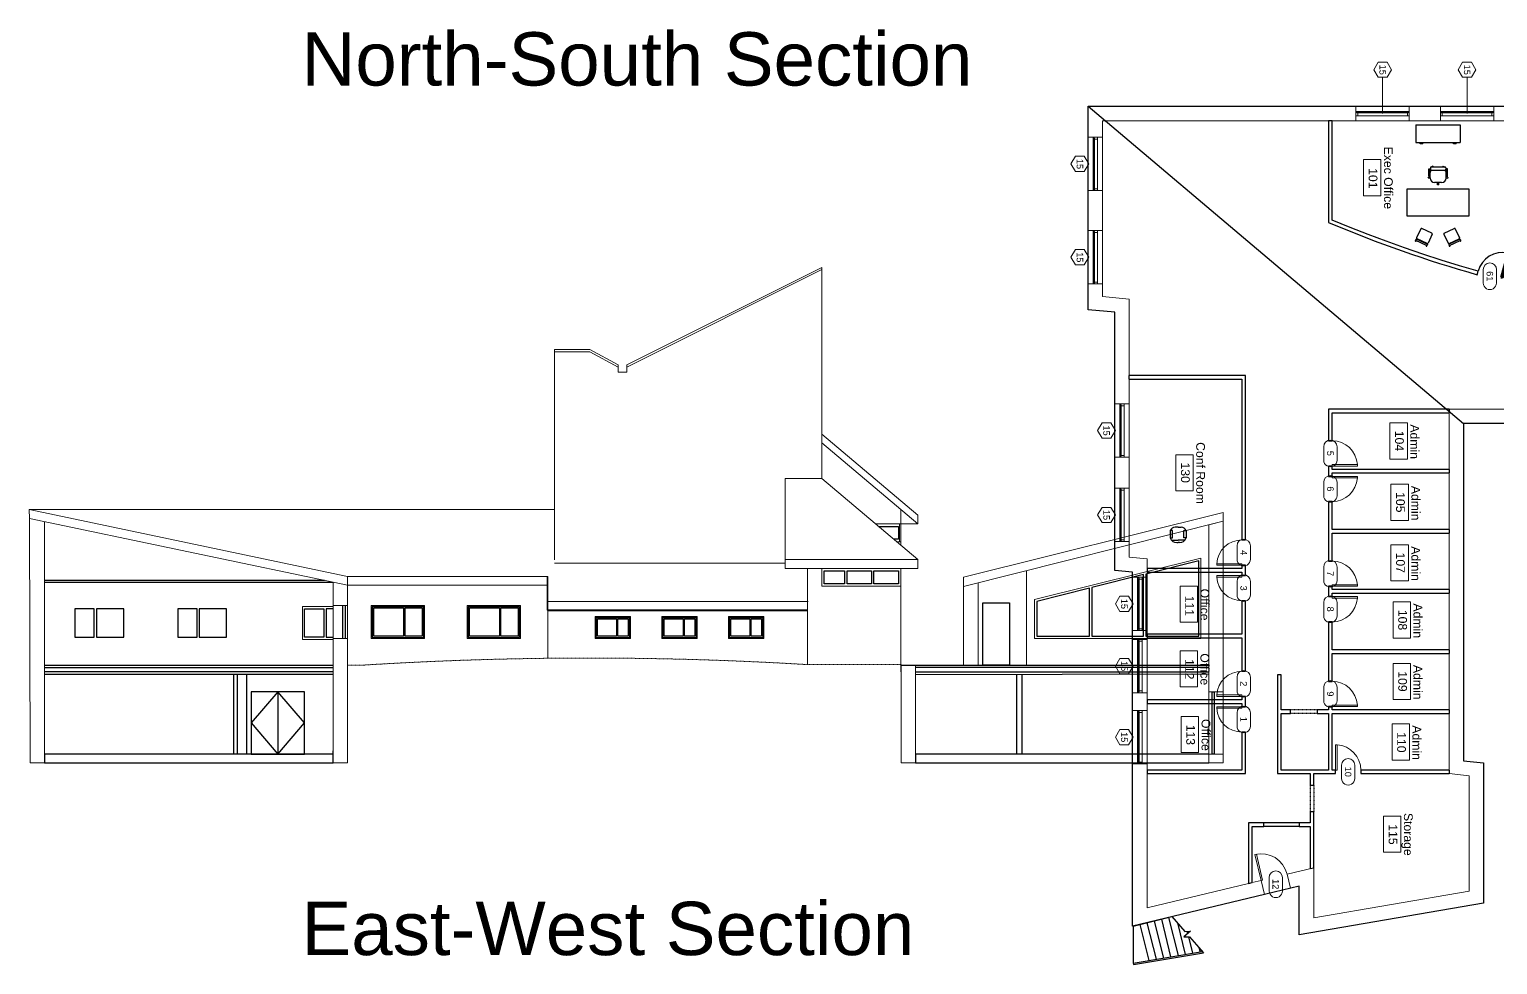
# Model space of a CAD drawing. Header units: inches. Extents: x -2970 to 4733, y -3513 to 2636.
# Drawn here: x -2968 to -986, y 560 to 1823 of the extents above; entities that cross this region are included whole.
import ezdxf

# ---------------------------------------------------------------- set-up
doc = ezdxf.new("R2010")
doc.units = ezdxf.units.IN
doc.header["$MEASUREMENT"] = 0
doc.linetypes.add('Dash 1_16_', pattern=[0.125, 0.0625, -0.0625])
doc.linetypes.add('Overhead', pattern=[0.15625, 0.09375, -0.0625])
for name, color, linetype, lineweight in [('A-AREA', 32, 'Continuous', 30), ('A-AREA-IDEN', 2, 'Continuous', 9), ('A-CLNG', 13, 'Continuous', 30), ('A-DOOR', 31, 'Continuous', 30), ('A-DOOR-IDEN', 31, 'Continuous', 9), ('A-FLOR', 140, 'Continuous', 30), ('A-FLOR-HRAL', 11, 'Continuous', 9), ('A-GENM', 13, 'Continuous', 30), ('A-GLAZ', 151, 'Continuous', 30), ('A-GLAZ-IDEN', 152, 'Continuous', 9), ('A-ROOF', 132, 'Continuous', 13), ('A-ROOF-OTLN', 132, 'Continuous', 9), ('A-WALL', 113, 'Continuous', 13), ('C-BLDG-PADS', 91, 'Continuous', 30), ('C-TOPO', 7, 'Dash 1_16_', 9), ('I-FURN', 30, 'Continuous', 30), ('I-WALL', 2, 'Continuous', 30), ('S-STRS', 31, 'Continuous', 30)]:
    doc.layers.add(name, color=color, linetype=linetype, lineweight=lineweight)
doc.styles.add('Arial', font='Arial.ttf')
doc.styles.add('Arial_1', font='Arial.ttf', dxfattribs={"height": 8.851796})
doc.styles.add('Arial_2', font='Arial.ttf', dxfattribs={"height": 11.802395})

# ---------------------------------------------------------------- blocks, each defined once
blk = doc.blocks.new('Single-Flush - 34_ x 80_-100133-Level 1 New')
at = {"layer": 'A-DOOR', "lineweight": 20}
for p, q in [((15, 2.4), (15, 36.4)), ((17, 36.4), (15, 36.4)), ((17, 2.4), (17, 36.4)), ((17, 2.4), (15, 2.4))]:
    blk.add_line(p, q, dxfattribs=at)
at = {"layer": 'A-DOOR', "lineweight": 9}
blk.add_arc((17, 2.4), 34.1, 93.3657, 180, dxfattribs=at)
blk = doc.blocks.new('Single-Flush - 34_ x 80_-100157-Level 1 New')
at = {"layer": 'A-DOOR', "lineweight": 20}
for p, q in [((15, -2.4), (15, -36.4)), ((17, -2.4), (15, -2.4)), ((17, -2.4), (17, -36.4)), ((17, -36.4), (15, -36.4))]:
    blk.add_line(p, q, dxfattribs=at)
at = {"layer": 'A-DOOR', "lineweight": 9}
blk.add_arc((17, -2.4), 34.1, 180, 266.6343, dxfattribs=at)
blk = doc.blocks.new('Single-Flush Vision - 36_ x 80_-103365-Level 1 New')
at = {"layer": 'A-DOOR', "lineweight": 9}
for p, q in [((16, -9.75), (16, -45.75)), ((18, -9.75), (16, -9.75)), ((18, -9.75), (18, -45.75)), ((18, -45.75), (16, -45.75))]:
    blk.add_line(p, q, dxfattribs=at)
blk.add_arc((18, -9.75), 36, 180, 270, dxfattribs=at)
blk = doc.blocks.new('Opening-Arched - 36_ x 84_-103394-Level 1 New')
at = {"layer": 'A-GENM', "linetype": 'Overhead'}
for p, q in [((-18.3, 2.4), (17.7, 2.4)), ((-18.3, -2.4), (17.7, -2.4))]:
    blk.add_line(p, q, dxfattribs=at)
blk = doc.blocks.new('Golden Proportion - Wood 6_w-135343-Level 1 New')
at = {"layer": 'A-GLAZ', "lineweight": 20}
for p, q in [((-34.8, 3), (-36, 3)), ((-34.8, 1), (-34.8, 3)), ((-32.8, 2.5), (-34.8, 2.5)), ((-34.8, 2.5), (-34.8, 1)), ((-34.8, 1), (-32.8, 1)), ((-33.5, 1), (-34.8, 1)), ((-33.5, -3), (-33.5, 1)), ((-32.8, 1), (-32.8, 2.5)), ((-7.5, 2.5), (-9.5, 2.5)), ((-9.5, 2.5), (-9.5, 1)), ((-9.5, 1), (-7.5, 1)), ((-7.5, 1), (-7.5, 2.5)), ((34.7, 2.5), (32.7, 2.5)), ((32.7, 2.5), (32.7, 1)), ((32.7, 1), (34.7, 1)), ((34.7, 1), (33.5, 1)), ((33.5, 1), (33.5, -3)), ((34.7, 3), (34.7, 1)), ((36, 3), (34.7, 3)), ((34.7, 1), (34.7, 2.5)), ((-36, -3), (-33.5, -3)), ((33.5, -3), (36, -3))]:
    blk.add_line(p, q, dxfattribs=at)
at = {"layer": 'A-GLAZ', "lineweight": 9}
for p, q in [((34.7, 3), (-34.8, 3)), ((-32.8, 2.5), (-9.5, 2.5)), ((-9.5, 1), (-32.8, 1)), ((-7.5, 2.5), (32.7, 2.5)), ((32.7, 1), (-7.5, 1)), ((-33.5, -3), (33.5, -3))]:
    blk.add_line(p, q, dxfattribs=at)
at = {"layer": 'A-GLAZ', "lineweight": 30}
for p, q in [((-9.5, 2), (-32.8, 2)), ((-32.8, 2), (-32.8, 1.5)), ((-32.8, 1.5), (-9.5, 1.5)), ((-9.5, 1.5), (-9.5, 2)), ((32.7, 2), (-7.5, 2)), ((-7.5, 2), (-7.5, 1.5)), ((-7.5, 1.5), (32.7, 1.5)), ((32.7, 1.5), (32.7, 2))]:
    blk.add_line(p, q, dxfattribs=at)
blk = doc.blocks.new('Single-Flush - 34_ x 80_-V2-Level 1 New')
at = {"layer": 'A-DOOR', "color": 10, "lineweight": 50}
for p, q in [((15, 2.4), (15, 36.4)), ((17, 36.4), (15, 36.4)), ((17, 2.4), (17, 36.4)), ((17, 2.4), (15, 2.4))]:
    blk.add_line(p, q, dxfattribs=at)
at = {"layer": 'A-DOOR', "color": 50, "lineweight": 30}
blk.add_arc((17, 2.4), 34.1, 93.3657, 180, dxfattribs=at)
blk = doc.blocks.new('Desk-Executive - Desk-Executive-124460-Level 1 New')
at = {"layer": 'I-FURN', "color": 50}
for p, q in [((-37.1, 18), (-37.1, -18)), ((46.9, 18), (-37.1, 18)), ((46.9, -18), (46.9, 18)), ((-37.1, -18), (46.9, -18))]:
    blk.add_line(p, q, dxfattribs=at)
blk = doc.blocks.new('Chair-Executive - Chair-Executive-124059-Level 1 New')
at = {"layer": 'I-FURN', "color": 50}
for p, q in [((-7.7, 4), (-7.1, 5.9)), ((-7.7, 4), (-5.6, 3.3)), ((-7.1, 5.9), (-5.2, 5.1)), ((-6.9, 2.7), (-6.9, -7.3)), ((-6.9, 2.7), (-5.7, 2.7)), ((-5.7, 2.7), (-5.7, -7.3)), ((-5.6, 3.3), (-5.2, 4.1)), ((-5.2, 5.1), (-5.2, -2.6)), ((0.8, 11.1), (10.3, 11.1)), ((4.6, 14.4), (4.6, 12.1)), ((4.6, 14.4), (6.6, 14.4)), ((4.6, 12.1), (6.6, 12.1)), ((5.3, 12.1), (5.3, 11.1)), ((5.3, 12.1), (5.8, 12.1)), ((5.3, 11.1), (5.8, 11.1)), ((5.8, 12.1), (5.8, 11.1)), ((6.6, 14.4), (6.6, 12.1)), ((16.3, 5.3), (18.2, 5.9)), ((16.3, 5.1), (16.3, -2.6)), ((16.7, 3.3), (16.3, 4.5)), ((18.8, 4), (16.7, 3.3)), ((16.8, 2.7), (16.8, -7.3)), ((18.1, 2.7), (16.8, 2.7)), ((18.1, 2.7), (18.1, -7.3)), ((18.2, 5.9), (18.8, 4)), ((-6.9, -7.3), (-5.7, -7.3)), ((-4.9, -8.7), (-4.9, -7)), ((-3.9, -9.7), (15, -9.7)), ((-1.6, -10.9), (-3.3, -9.7)), ((-2.9, -5), (14, -5)), ((-0.8, -9.7), (-1.6, -10.9)), ((11.9, -9.7), (12.7, -10.9)), ((12.7, -10.9), (14.3, -9.7)), ((16, -8.7), (16, -7)), ((18.1, -7.3), (16.8, -7.3))]:
    blk.add_line(p, q, dxfattribs=at)
for centre, radius, start, end in [((0.8, 5.1), 6, 90, 180), ((10.3, 5.1), 6, 0, 90), ((1.8, -2.6), 7, 180, 206.1658), ((-2.9, -7), 2, 90, 180), ((-3.9, -8.7), 0.993, 180, 270), ((14, -7), 2, 0, 90), ((15, -8.7), 0.993, 270, 0), ((9.3, -2.6), 7, 333.8316, 0)]:
    blk.add_arc(centre, radius, start, end, dxfattribs=at)
blk = doc.blocks.new('Chair-Breuer - Chair-Breuer-124905-Level 1 New')
at = {"layer": 'I-FURN', "color": 50}
for p, q in [((-8.5, 8.5), (-8.5, -5)), ((-7.5, 9.5), (7.5, 9.5)), ((8.5, 8.5), (8.5, -5)), ((-8.5, -6.9), (-8.5, -8.2)), ((-8, -6.4), (8, -6.4)), ((-8, -8.7), (8, -8.7)), ((-7.5, -6), (7.5, -6)), ((8.5, -6.9), (8.5, -8.2))]:
    blk.add_line(p, q, dxfattribs=at)
for centre, radius, start, end in [((-7.5, 8.5), 1, 90, 180), ((7.5, 8.5), 1, 0, 90), ((-8, -9.1), 0.593, 360, 180), ((-8, -9.1), 0.593, 180, 360), ((-7.5, -5), 1, 180, 270), ((-8, -6.9), 0.5, 90, 180), ((-8, -8.2), 0.5, 180, 270), ((8, -9.1), 0.593, 360, 180), ((8, -9.1), 0.593, 180, 360), ((7.5, -5), 1, 270, 360), ((8, -6.9), 0.5, 0, 90), ((8, -8.2), 0.5, 270, 0)]:
    blk.add_arc(centre, radius, start, end, dxfattribs=at)
blk = doc.blocks.new('Chair-Breuer - Chair-Breuer-125046-Level 1 New')
at = {"layer": 'I-FURN', "color": 50}
for p, q in [((-8.5, 6.9), (-8.5, 8.2)), ((-8.5, -8.5), (-8.5, 5)), ((-8, 8.7), (8, 8.7)), ((-8, 6.4), (8, 6.4)), ((-7.5, 6), (7.5, 6)), ((8.5, 6.9), (8.5, 8.2)), ((8.5, -8.5), (8.5, 5)), ((-7.5, -9.5), (7.5, -9.5))]:
    blk.add_line(p, q, dxfattribs=at)
for centre, radius, start, end in [((-8, 9.1), 0.593, 0, 180), ((-8, 9.1), 0.593, 180, 0), ((-8, 8.2), 0.5, 90, 180), ((-8, 6.9), 0.5, 180, 270), ((-7.5, 5), 1, 90, 180), ((8, 9.1), 0.593, 0, 180), ((8, 9.1), 0.593, 180, 0), ((7.5, 5), 1, 0, 90), ((8, 8.2), 0.5, 360, 90), ((8, 6.9), 0.5, 270, 360), ((-7.5, -8.5), 1, 180, 270), ((7.5, -8.5), 1, 270, 360)]:
    blk.add_arc(centre, radius, start, end, dxfattribs=at)
blk = doc.blocks.new('Credenza - 60_ x 24_-125565-Level 1 New')
at = {"layer": 'I-FURN', "color": 50}
for p, q in [((-27.7, 12.2), (-27.7, -11.8)), ((-27.7, 12.2), (32.3, 12.2)), ((32.3, 12.2), (32.3, -11.8)), ((-27.7, -11.8), (32.3, -11.8)), ((-22.2, -12.1), (-21.9, -12.1)), ((-22.2, -13.1), (-22.2, -12.1)), ((-18.2, -13.1), (-22.2, -13.1)), ((-21.9, -12.1), (-21.9, -12.8)), ((-21.9, -12.8), (-18.4, -12.8)), ((-18.4, -12.1), (-18.2, -12.1)), ((-18.4, -12.8), (-18.4, -12.1)), ((-18.2, -12.1), (-18.2, -13.1)), ((22.8, -12.1), (23.1, -12.1)), ((22.8, -13.1), (22.8, -12.1)), ((26.8, -13.1), (22.8, -13.1)), ((23.1, -12.1), (23.1, -12.8)), ((23.1, -12.8), (26.6, -12.8)), ((26.6, -12.1), (26.8, -12.1)), ((26.6, -12.8), (26.6, -12.1)), ((26.8, -12.1), (26.8, -13.1))]:
    blk.add_line(p, q, dxfattribs=at)
blk = doc.blocks.new('OfficeChair - OfficeChair-132399-Level 1 New')
at = {"layer": 'I-FURN', "color": 50}
for p, q in [((-10.6, -5.7), (-10.6, 4.3)), ((-10.6, 4.3), (-7.5, 4.3)), ((-9, 7.3), (0, 7.3)), ((-7.5, 4.3), (-7.5, -5.9)), ((-2, 10.6), (0, 10.6)), ((2, 10.6), (0, 10.6)), ((9, 7.3), (0, 7.3)), ((10.6, 4.3), (7.5, 4.3)), ((7.5, 4.3), (7.5, -5.9)), ((10.6, -5.7), (10.6, 4.3)), ((-7.5, -5.9), (-10.6, -5.9)), ((0, -10.4), (-4, -10.4)), ((0, -10.4), (4, -10.4)), ((7.5, -5.9), (10.6, -5.9))]:
    blk.add_line(p, q, dxfattribs=at)
for centre, radius, start, end in [((-2, 1.6), 9, 90, 162.9101), ((2, 1.6), 9, 17.0899, 90), ((-4, -3.4), 7, 199.3988, 270), ((4, -3.4), 7, 270, 340.6012)]:
    blk.add_arc(centre, radius, start, end, dxfattribs=at)
blk = doc.blocks.new('Golden Proportion - Wood 6_w-V3-Level 1 New')
at = {"layer": 'A-GLAZ', "lineweight": 20}
for p, q in [((-34.8, 3), (-36, 3)), ((-36, 3), (-36, -3)), ((-34.8, 1), (-34.8, 3)), ((-32.8, 2.5), (-34.8, 2.5)), ((-34.8, 2.5), (-34.8, 1)), ((-34.8, 1), (-32.8, 1)), ((-33.5, 1), (-34.8, 1)), ((-33.5, -3), (-33.5, 1)), ((-32.8, 1), (-32.8, 2.5)), ((-7.5, 2.5), (-9.5, 2.5)), ((-9.5, 2.5), (-9.5, 1)), ((-9.5, 1), (-7.5, 1)), ((-7.5, 1), (-7.5, 2.5)), ((34.7, 2.5), (32.7, 2.5)), ((32.7, 2.5), (32.7, 1)), ((32.7, 1), (34.7, 1)), ((34.7, 1), (33.5, 1)), ((33.5, 1), (33.5, -3)), ((34.7, 3), (34.7, 1)), ((36, 3), (34.7, 3)), ((34.7, 1), (34.7, 2.5)), ((36, -3), (36, 3)), ((-36, -3), (-33.5, -3)), ((33.5, -3), (36, -3))]:
    blk.add_line(p, q, dxfattribs=at)
at = {"layer": 'A-GLAZ', "lineweight": 9}
for p, q in [((34.7, 3), (-34.8, 3)), ((-32.8, 2.5), (-9.5, 2.5)), ((-9.5, 1), (-32.8, 1)), ((-7.5, 2.5), (32.7, 2.5)), ((32.7, 1), (-7.5, 1)), ((-33.5, -3), (33.5, -3))]:
    blk.add_line(p, q, dxfattribs=at)
at = {"layer": 'A-GLAZ', "lineweight": 30}
for p, q in [((-9.5, 2), (-32.8, 2)), ((-32.8, 2), (-32.8, 1.5)), ((-32.8, 1.5), (-9.5, 1.5)), ((-9.5, 1.5), (-9.5, 2)), ((32.7, 2), (-7.5, 2)), ((-7.5, 2), (-7.5, 1.5)), ((-7.5, 1.5), (32.7, 1.5)), ((32.7, 1.5), (32.7, 2))]:
    blk.add_line(p, q, dxfattribs=at)
blk = doc.blocks.new('Opening-Arched - 48_ x 84_-104209-Level 1 New')
at = {"layer": 'A-GENM', "color": 50, "lineweight": 30}
for p, q in [((-24.3, 2.4), (23.7, 2.4)), ((-24.3, -2.4), (23.7, -2.4))]:
    blk.add_line(p, q, dxfattribs=at)
blk = doc.blocks.new('Door Tag - Door Tag-41184-Level 1 New')
at = {"layer": 'A-DOOR-IDEN'}
for p, q in [((-0.09375, 0.09375), (0.09375, 0.09375)), ((-0.09375, -0.09375), (0.09375, -0.09375))]:
    blk.add_line(p, q, dxfattribs=at)
for centre, start, end in [((-0.09375, 0), 90, 270), ((0.09375, 0), 270, 90)]:
    blk.add_arc(centre, 0.09375, start, end, dxfattribs=at)
blk = doc.blocks.new('Window Tag - Window Tag-41068-Level 1 New')
at = {"layer": 'A-GLAZ-IDEN'}
for p, q in [((0, 0.125), (-0.107, 0.062)), ((-0.107, 0.062), (-0.107, -0.062)), ((0, 0.125), (0.107, 0.062)), ((0.107, 0.062), (0.107, -0.062)), ((-0.107, -0.062), (0, -0.125)), ((0, -0.125), (0.107, -0.062))]:
    blk.add_line(p, q, dxfattribs=at)
blk = doc.blocks.new('Town Hall Room Tag - Town Hall Room Tag-137634-Level 1 New')
at = {"layer": 'A-AREA-IDEN'}
for p, q in [((-0.282, -0.124), (-0.282, 0.12)), ((-0.282, 0.12), (0.228, 0.12)), ((0.228, 0.12), (0.228, -0.124)), ((0.228, -0.124), (-0.282, -0.124))]:
    blk.add_line(p, q, dxfattribs=at)
blk = doc.blocks.new('Golden Proportion - Wood 6_w-136416-Section 2')
at = {"layer": 'A-GLAZ', "color": 50}
for p, q in [((-322.2, 199.2), (-322.2, 157.3)), ((-322.2, 199.2), (-252.7, 199.2)), ((-252.7, 157.3), (-252.7, 199.2)), ((-320.2, 159.3), (-320.2, 197.2)), ((-320.2, 197.2), (-279.9, 197.2)), ((-279.9, 197.2), (-279.9, 159.3)), ((-277.9, 159.3), (-277.9, 197.2)), ((-277.9, 197.2), (-254.7, 197.2)), ((-254.7, 197.2), (-254.7, 159.3)), ((-279.9, 159.3), (-320.2, 159.3)), ((-254.7, 159.3), (-277.9, 159.3)), ((-322.2, 157.3), (-252.7, 157.3))]:
    blk.add_line(p, q, dxfattribs=at)
blk = doc.blocks.new('Golden Proportion - Wood 4_w-136637-Section 2')
at = {"layer": 'A-GLAZ', "color": 50}
for p, q in [((-20.2, 184.4), (-20.2, 157.2)), ((-20.2, 184.4), (25.3, 184.4)), ((-18.2, 159.3), (-18.2, 182.4)), ((-18.2, 182.4), (7.3, 182.4)), ((7.3, 182.4), (7.3, 159.3)), ((9.3, 159.3), (9.3, 182.4)), ((9.3, 182.4), (23.3, 182.4)), ((23.3, 182.4), (23.3, 159.3)), ((25.3, 157.2), (25.3, 184.4)), ((7.3, 159.3), (-18.2, 159.3)), ((23.3, 159.3), (9.3, 159.3)), ((-20.2, 157.2), (25.3, 157.2))]:
    blk.add_line(p, q, dxfattribs=at)
blk = doc.blocks.new('Sections')
at = {"layer": 'A-CLNG'}
for p, q in [((800.1, 2166.9), (422.1, 2166.9)), ((422.1, 2164.6), (811.6, 2164.6)), ((811.6, 2043.5), (422, 2043.5)), ((1598, 2043.5), (1993.8, 2043.5)), ((422.1, 2040.3), (811.6, 2040.3)), ((1993.8, 2040.3), (1597.9, 2039.4))]:
    blk.add_line(p, q, dxfattribs=at)
at = {"layer": 'A-DOOR'}
for p, q in [((737.2, 2016.4), (701.3, 1974.4)), ((773.2, 1974.4), (737.2, 2016.4)), ((737.3, 2016.4), (737.3, 1932.3)), ((701.3, 1974.4), (737.3, 1932.3)), ((737.3, 1932.3), (773.2, 1974.4))]:
    blk.add_line(p, q, dxfattribs=at)
for points in [[(1689, 2136.5), (1725, 2136.5), (1725, 2052.4), (1689, 2052.4)], [(701.3, 1932.3), (773.2, 1932.3), (773.2, 2016.4), (701.3, 2016.4)], [(1998.3, 2016.4), (2001.3, 2016.4), (2001.3, 1932.3), (1998.3, 1932.3)]]:
    blk.add_lwpolyline(points, close=True, dxfattribs=at)
at = {"layer": 'A-FLOR'}
for p, q in [((422, 2052.4), (811.6, 2052.4)), ((422, 2049.5), (811.6, 2049.5)), ((1578.1, 2052.4), (1993.8, 2052.4)), ((1578.3, 2053.3), (1578.3, 2043.5)), ((1993.8, 2049.5), (1597.9, 2049.5))]:
    blk.add_line(p, q, dxfattribs=at)
at = {"layer": 'A-GLAZ'}
for p, q in [((825, 2088.5), (825, 2132.9)), ((828, 2132.9), (828, 2088.5))]:
    blk.add_line(p, q, dxfattribs=at)
for points in [[(1548.2, 2239.7), (1574.9, 2239.7), (1574.9, 2222.5), (1568.9, 2222.5)], [(811.6, 2128.6), (802.2, 2128.6), (802.2, 2090.2), (811.6, 2090.2)]]:
    blk.add_lwpolyline(points, dxfattribs=at)
for points in [[(1908.7, 2175.3), (1908.7, 2091.5), (1980.2, 2091.5), (1980.2, 2193.2)], [(1474.8, 2179.8), (1502.1, 2179.8), (1502.1, 2162.3), (1474.8, 2162.3)], [(1505.5, 2179.8), (1538.4, 2179.8), (1538.4, 2162.3), (1505.5, 2162.3)], [(1541.8, 2179.8), (1574.9, 2179.8), (1574.9, 2162.3), (1541.8, 2162.3)], [(1836, 2091.5), (1905.7, 2091.5), (1905.7, 2174.7), (1836, 2157.2)], [(1761.5, 2091.5), (1833, 2091.5), (1833, 2156.3), (1761.5, 2138.6)], [(463.2, 2090.2), (489.2, 2090.2), (489.2, 2128.6), (463.2, 2128.6)], [(492.2, 2090.2), (529.3, 2090.2), (529.3, 2128.6), (492.2, 2128.6)], [(602.1, 2090.2), (628.1, 2090.2), (628.1, 2128.6), (602.1, 2128.6)], [(631.1, 2090.2), (668, 2090.2), (668, 2128.6), (631.1, 2128.6)], [(773.2, 2128.6), (799.2, 2128.6), (799.2, 2090.2), (773.2, 2090.2)]]:
    blk.add_lwpolyline(points, close=True, dxfattribs=at)
at = {"layer": 'A-ROOF'}
for p, q in [((1208.4, 2457.8), (1471.6, 2589.6)), ((1471.6, 2586.6), (1471.6, 2589.6)), ((1110.6, 2475.7), (1110.6, 2478.7)), ((1110.6, 2478.7), (1158.2, 2478.7)), ((1158.2, 2478.7), (1196.6, 2457.8)), ((1196.6, 2457.8), (1196.6, 2454.8)), ((1208.4, 2454.8), (1208.4, 2457.8)), ((1471.6, 2364.5), (1601.3, 2255.1)), ((1601.3, 2243.2), (1471.6, 2352.6)), ((1422.1, 2183), (1422.1, 2304.4)), ((1422.1, 2304.4), (1471.6, 2304.4)), ((1471.6, 2304.4), (1601.3, 2195.2)), ((1110.7, 2262.6), (401.6, 2262.6)), ((831.1, 2172.3), (401.6, 2262.6)), ((401.7, 2250.4), (401.6, 2262.6)), ((401.7, 2250.6), (831.1, 2160.4)), ((1601.3, 2243.2), (1578.3, 2243.2)), ((1601.3, 2255.1), (1601.3, 2243.2)), ((1110.6, 2190), (1422.1, 2190)), ((1601.3, 2195.2), (1422.1, 2195.2)), ((1422.1, 2183), (1601.3, 2183)), ((1452.2, 2125.8), (1452.2, 2183)), ((1601.3, 2183), (1601.3, 2195.2)), ((831.1, 2164.8), (831.1, 2172.3)), ((1101.5, 2160.4), (831, 2160.4)), ((1101.6, 2125.8), (1101.6, 2126.6)), ((1452.2, 2125.8), (1101.6, 2125.8))]:
    blk.add_line(p, q, dxfattribs=at)
blk.add_lwpolyline([(1662.8, 2158.9), (2013.3, 2246.8), (2013.3, 2258.7), (1662.8, 2171.1)], close=True, dxfattribs=at)
at = {"layer": 'A-ROOF-OTLN'}
for p, q in [((831.1, 2172.3), (1101.6, 2172.3)), ((1100.9, 2172.1), (1100.9, 2126.6)), ((1101.6, 2126.6), (1101.6, 2172.3)), ((1100.9, 2138.3), (1453, 2138.3)), ((1100.9, 2126.6), (1101.6, 2126.6)), ((1452.2, 2127), (1101.6, 2127))]:
    blk.add_line(p, q, dxfattribs=at)
at = {"layer": 'A-WALL'}
for p, q in [((1208.4, 2454.8), (1471.6, 2586.6)), ((1471.6, 2304.4), (1471.6, 2586.6)), ((1110.6, 2475.7), (1110.7, 2194.8)), ((1158.2, 2475.7), (1110.6, 2475.7)), ((1158.2, 2475.7), (1196.6, 2454.8)), ((1196.6, 2448.3), (1196.6, 2454.8)), ((1208.4, 2448.3), (1196.6, 2448.3)), ((1208.4, 2454.8), (1208.4, 2448.3)), ((1578.3, 2262.4), (1578.3, 2214.6)), ((401.7, 2250.4), (402.6, 1920.4)), ((422.1, 1932.3), (422.1, 2246.3)), ((1576.4, 2219.1), (1576.4, 2243.2)), ((1993.8, 2241.9), (2013.3, 2246.8)), ((1994, 1920.4), (1993.8, 2241.9)), ((2013.3, 2246.8), (2013.3, 1920.4)), ((1578.3, 2219.1), (1572.9, 2219.1)), ((1578.3, 2183), (1578.3, 2053.3)), ((811.6, 2164.6), (811.6, 1936.6)), ((831.1, 1920.4), (831.1, 2164.6)), ((1662.8, 2158.9), (1682.4, 2163.8)), ((1682.4, 2163.8), (1682.4, 2052.4)), ((1747.9, 2180.2), (1747.9, 2052.4)), ((1662.8, 2053.3), (1662.8, 2158.9)), ((770.2, 2131.6), (811.6, 2131.6)), ((770.2, 2087.2), (770.2, 2131.6)), ((811.6, 2132.9), (831, 2132.9)), ((811.6, 2131.6), (811.6, 2087.2)), ((863.3, 2088.5), (863.3, 2133)), ((863.3, 2133), (935.3, 2133)), ((935.3, 2133), (935.3, 2088.5)), ((992.7, 2088.5), (992.7, 2133)), ((992.7, 2133), (1064.7, 2133)), ((1064.7, 2133), (1064.7, 2088.5)), ((1101.6, 2125.8), (1101.6, 2061.8)), ((1452.2, 2053.3), (1452.2, 2125.8)), ((1165.4, 2088.5), (1165.4, 2118.2)), ((1165.4, 2118.2), (1213.4, 2118.2)), ((1213.4, 2118.2), (1213.4, 2088.5)), ((1255.4, 2088.5), (1255.4, 2118.2)), ((1255.4, 2118.2), (1303.4, 2118.2)), ((1303.4, 2118.2), (1303.4, 2088.5)), ((1345.4, 2088.5), (1345.4, 2118.2)), ((1345.4, 2118.2), (1393.4, 2118.2)), ((1393.4, 2118.2), (1393.4, 2088.5)), ((811.6, 2087.2), (770.2, 2087.2)), ((811.6, 2088.5), (831.1, 2088.5)), ((863.3, 2088.5), (935.3, 2088.5)), ((992.5, 2088.5), (1064.7, 2088.5)), ((1213.4, 2088.5), (1165.4, 2088.5)), ((1303.4, 2088.5), (1255.4, 2088.5)), ((1393.4, 2088.5), (1345.3, 2088.5)), ((1578.5, 2043.5), (1578.5, 1920.4)), ((1598, 1932.3), (1598, 2052.4)), ((1994.3, 2016.4), (2013.3, 2016.4)), ((1994, 1932.3), (2013.3, 1932.3)), ((426.6, 1920.4), (402.6, 1920.4)), ((807.1, 1920.4), (831.1, 1920.4)), ((1598, 1920.4), (1578.5, 1920.4)), ((2013.3, 1920.4), (1994, 1920.4))]:
    blk.add_line(p, q, dxfattribs=at)
blk.add_lwpolyline([(1578.3, 2243.2), (1544.4, 2243.2)], dxfattribs=at)
for points in [[(1471.6, 2159.1), (1578.3, 2159.1), (1578.3, 2183), (1471.6, 2183)], [(1758.5, 2088.5), (1983.2, 2088.5), (1983.2, 2197.1), (1758.5, 2141)]]:
    blk.add_lwpolyline(points, close=True, dxfattribs=at)
at = {"layer": 'C-BLDG-PADS'}
for p, q in [((422.1, 1932.3), (422.1, 1920.4)), ((811.6, 1932.1), (422.1, 1932.1)), ((811.6, 1920.4), (811.6, 1936.6)), ((1994, 1932.3), (1598, 1932.3)), ((1598, 1932.3), (1598, 1920.4)), ((422.1, 1920.4), (811.6, 1920.4)), ((1598, 1920.4), (1994, 1920.4))]:
    blk.add_line(p, q, dxfattribs=at)
at = {"layer": 'C-TOPO'}
for p, q in [((853.4, 2052.7), (831, 2052.4)), ((1578.5, 2053.3), (1452, 2053.3)), ((807.1, 1920.4), (426.6, 1920.4)), ((1668.7, 1920.4), (1602.5, 1920.4))]:
    blk.add_line(p, q, dxfattribs=at)
blk.add_arc((1158, -2826.9), 4889, 86.5501, 93.5724, dxfattribs=at)
at = {"layer": 'I-WALL'}
for p, q in [((677.4, 2040.3), (677.4, 1932.3)), ((682.3, 2040.3), (682.3, 1932.3)), ((694.9, 2040.3), (694.9, 1932.3)), ((1734.4, 2039.7), (1734.4, 1932.3)), ((1742.1, 1932.3), (1742.1, 2040.3))]:
    blk.add_line(p, q, dxfattribs=at)
at = {"layer": 'A-GLAZ'}
for name, p in [('Golden Proportion - Wood 6_w-136416-Section 2', (1186.8, 1932.5)), ('Golden Proportion - Wood 6_w-136416-Section 2', (1316.1, 1932.5)), ('Golden Proportion - Wood 4_w-136637-Section 2', (1186.8, 1932.5)), ('Golden Proportion - Wood 4_w-136637-Section 2', (1276.8, 1932.5)), ('Golden Proportion - Wood 4_w-136637-Section 2', (1366.8, 1932.5))]:
    blk.add_blockref(name, p, dxfattribs=at)
at = {"style": 'Arial'}
for s, p in [('North-South Section', (769.1, 2835.1)), ('East-West Section', (769.1, 1661))]:
    blk.add_text(s, height=72, dxfattribs=at).set_placement(p)

msp = doc.modelspace()

# ---------------------------------------------------------------- linework, layer by layer
at = {"layer": 'A-AREA'}
msp.add_line((-1539.1, 1719.2), (-1032.3, 1290.7), dxfattribs=at)
at = {"layer": 'A-AREA-IDEN'}
for p, q in [((-1131.7, 1242.8), (-1131.7, 1291.8)), ((-1131.7, 1291.8), (-1108.2, 1291.8)), ((-1108.2, 1291.8), (-1108.2, 1242.8)), ((-1420.7, 1199.9), (-1420.7, 1248.8)), ((-1420.7, 1248.8), (-1397.2, 1248.8)), ((-1397.2, 1248.8), (-1397.2, 1199.9)), ((-1108.2, 1242.8), (-1131.7, 1242.8)), ((-1397.2, 1199.9), (-1420.7, 1199.9)), ((-1130.3, 1159.8), (-1130.3, 1208.8)), ((-1130.3, 1208.8), (-1106.8, 1208.8)), ((-1106.8, 1208.8), (-1106.8, 1159.8)), ((-1106.8, 1159.8), (-1130.3, 1159.8)), ((-1130.3, 1078.3), (-1130.3, 1127.2)), ((-1130.3, 1127.2), (-1106.8, 1127.2)), ((-1106.8, 1127.2), (-1106.8, 1078.3)), ((-1415, 1022.5), (-1415, 1071.4)), ((-1415, 1071.4), (-1391.5, 1071.4)), ((-1391.5, 1071.4), (-1391.5, 1022.5)), ((-1106.8, 1078.3), (-1130.3, 1078.3)), ((-1127.4, 1001), (-1127.4, 1049.9)), ((-1127.4, 1049.9), (-1103.9, 1049.9)), ((-1103.9, 1049.9), (-1103.9, 1001)), ((-1391.5, 1022.5), (-1415, 1022.5)), ((-1103.9, 1001), (-1127.4, 1001)), ((-1415, 935.2), (-1415, 984.1)), ((-1415, 984.1), (-1391.5, 984.1)), ((-1391.5, 984.1), (-1391.5, 935.2)), ((-1127.4, 918), (-1127.4, 967)), ((-1127.4, 967), (-1103.9, 967)), ((-1103.9, 967), (-1103.9, 918)), ((-1391.5, 935.2), (-1415, 935.2)), ((-1103.9, 918), (-1127.4, 918)), ((-1413.6, 846.5), (-1413.6, 895.4)), ((-1413.6, 895.4), (-1390.1, 895.4)), ((-1390.1, 895.4), (-1390.1, 846.5)), ((-1128.8, 836.5), (-1128.8, 885.4)), ((-1128.8, 885.4), (-1105.4, 885.4)), ((-1105.4, 885.4), (-1105.4, 836.5)), ((-1390.1, 846.5), (-1413.6, 846.5)), ((-1105.4, 836.5), (-1128.8, 836.5)), ((-1140.3, 712), (-1140.3, 760.9)), ((-1140.3, 760.9), (-1116.8, 760.9)), ((-1116.8, 760.9), (-1116.8, 712)), ((-1116.8, 712), (-1140.3, 712))]:
    msp.add_line(p, q, dxfattribs=at)
at = {"layer": 'A-FLOR-HRAL'}
for p, q in [((-1478.2, 562.2), (-1384.8, 578.1)), ((-1477.8, 560.2), (-1383.2, 576.3)), ((-1384.8, 578.1), (-1383.2, 576.3)), ((-1478.2, 562.2), (-1477.8, 560.2))]:
    msp.add_line(p, q, dxfattribs=at)
at = {"layer": 'A-GLAZ-IDEN'}
for p, q in [((-1141.6, 1709.4), (-1141.6, 1758.3)), ((-1027.6, 1709.4), (-1027.6, 1758.3))]:
    msp.add_line(p, q, dxfattribs=at)
at = {"layer": 'A-WALL'}
for p, q in [((-45.2, 1719.2), (-1539.1, 1719.2)), ((-1539.1, 1719.2), (-1539.1, 1444.3)), ((-1177.6, 1699.7), (-1177.6, 1719.2)), ((-1105.6, 1719.2), (-1105.6, 1699.7)), ((-1063.6, 1699.7), (-1063.6, 1719.2)), ((-991.6, 1719.2), (-991.6, 1699.7)), ((-1519.6, 1462.2), (-1519.6, 1699.7)), ((-1519.6, 1699.7), (-64.7, 1699.7)), ((-1539.1, 1677.4), (-1519.6, 1677.4)), ((-1519.6, 1605.4), (-1539.1, 1605.4)), ((-1539.1, 1551.4), (-1519.6, 1551.4)), ((-1519.6, 1479.4), (-1539.1, 1479.4)), ((-1483.6, 1459), (-1519.6, 1462.2)), ((-1483.6, 1110.2), (-1483.6, 1459)), ((-1539.1, 1444.3), (-1503.1, 1441.1)), ((-1503.1, 1441.1), (-1503.1, 1092.4)), ((-1503.1, 1317.4), (-1483.6, 1317.4)), ((-1051.8, 1310.2), (-1051.8, 818.1)), ((-346.3, 1310.2), (-1051.8, 1310.2)), ((-1032.3, 835.5), (-1032.3, 1290.7)), ((-1032.3, 1290.7), (-365.8, 1290.7)), ((-1483.6, 1245.4), (-1503.1, 1245.4)), ((-1503.1, 1203.4), (-1483.6, 1203.4)), ((-1483.6, 1131.4), (-1503.1, 1131.4)), ((-1459.6, 1108.1), (-1483.6, 1110.2)), ((-1503.1, 1092.4), (-1479.1, 1090.3)), ((-1479.1, 1090.3), (-1479.1, 612.3)), ((-1459.6, 637), (-1459.6, 1108.1)), ((-1479.1, 1083.3), (-1459.6, 1083.3)), ((-1459.6, 1011.3), (-1479.1, 1011.3)), ((-1479.1, 999.3), (-1459.6, 999.3)), ((-1459.6, 927.3), (-1479.1, 927.3)), ((-1479.1, 903.3), (-1459.6, 903.3)), ((-1005.3, 832.5), (-1032.3, 835.5)), ((-1005.3, 643), (-1005.3, 832.5)), ((-1459.6, 831.3), (-1479.1, 831.3)), ((-1051.8, 818.1), (-1024.8, 815.1)), ((-1024.8, 815.1), (-1024.8, 659.5)), ((-1305.6, 674), (-1317.7, 671.1)), ((-1301, 655.1), (-1305.6, 674)), ((-1234.6, 691), (-1270.5, 682.4)), ((-1270.5, 682.4), (-1266, 663.5)), ((-1234.6, 623.6), (-1234.6, 691)), ((-1479.1, 612.3), (-1301, 655.1)), ((-1322.6, 669.9), (-1459.6, 637)), ((-1266, 663.5), (-1254.1, 666.3)), ((-1254.1, 666.3), (-1254.1, 600.5)), ((-1024.8, 659.5), (-1234.6, 623.6)), ((-1254.1, 600.5), (-1005.3, 643))]:
    msp.add_line(p, q, dxfattribs=at)
at = {"layer": 'I-WALL'}
for p, q in [((-1214.5, 1699.7), (-1214.5, 1562.4)), ((-1209.7, 1699.7), (-1214.5, 1699.7)), ((-1209.7, 1565.6), (-1209.7, 1699.7)), ((-1013.9, 1491.8), (-1012.6, 1496.5)), ((-1326.7, 1355.8), (-1483.6, 1355.8)), ((-1483.6, 1350.9), (-1483.6, 1355.8)), ((-1483.6, 1350.9), (-1331.6, 1350.9)), ((-1331.6, 1350.9), (-1331.6, 1133.6)), ((-1326.7, 1133.6), (-1326.7, 1355.8)), ((-1214.5, 1310.2), (-1214.5, 1267.5)), ((-1051.8, 1310.2), (-1214.5, 1310.2)), ((-1051.8, 1310.2), (-1051.8, 1305.3)), ((-1209.7, 1267.5), (-1209.7, 1305.3)), ((-1209.7, 1305.3), (-1051.8, 1305.3)), ((-1214.5, 1267.5), (-1209.7, 1267.5)), ((-1209.7, 1233.5), (-1214.5, 1233.5)), ((-1214.5, 1233.5), (-1214.5, 1219.5)), ((-1209.7, 1229), (-1209.7, 1233.5)), ((-1051.8, 1229), (-1209.7, 1229)), ((-1051.8, 1229), (-1051.8, 1224.1)), ((-1214.5, 1219.5), (-1209.7, 1219.5)), ((-1209.7, 1219.5), (-1209.7, 1224.1)), ((-1209.7, 1224.1), (-1051.8, 1224.1)), ((-1209.7, 1185.5), (-1214.5, 1185.5)), ((-1214.5, 1185.5), (-1214.5, 1105.1)), ((-1209.7, 1147.8), (-1209.7, 1185.5)), ((-1331.6, 1133.6), (-1326.7, 1133.6)), ((-1051.8, 1147.8), (-1209.7, 1147.8)), ((-1209.7, 1105.1), (-1209.7, 1142.9)), ((-1209.7, 1142.9), (-1051.8, 1142.9)), ((-1051.8, 1147.8), (-1051.8, 1142.9)), ((-1331.6, 1095), (-1459.6, 1095)), ((-1459.6, 1095), (-1459.6, 1090.1)), ((-1326.7, 1099.6), (-1331.6, 1099.6)), ((-1331.6, 1099.6), (-1331.6, 1095)), ((-1326.7, 1085.6), (-1326.7, 1099.6)), ((-1214.5, 1105.1), (-1209.7, 1105.1)), ((-1459.6, 1090.1), (-1331.6, 1090.1)), ((-1331.6, 1090.1), (-1331.6, 1085.6)), ((-1331.6, 1085.6), (-1326.7, 1085.6)), ((-1209.7, 1071.1), (-1214.5, 1071.1)), ((-1214.5, 1071.1), (-1214.5, 1057.1)), ((-1209.7, 1066.6), (-1209.7, 1071.1)), ((-1326.7, 1051.6), (-1331.6, 1051.6)), ((-1331.6, 1051.6), (-1331.6, 1006.6)), ((-1326.7, 956.3), (-1326.7, 1051.6)), ((-1214.5, 1057.1), (-1209.7, 1057.1)), ((-1051.8, 1066.6), (-1209.7, 1066.6)), ((-1209.7, 1057.1), (-1209.7, 1061.7)), ((-1209.7, 1061.7), (-1051.8, 1061.7)), ((-1051.8, 1066.6), (-1051.8, 1061.7)), ((-1209.7, 1023.1), (-1214.5, 1023.1)), ((-1214.5, 1023.1), (-1214.5, 942.7)), ((-1209.7, 985.4), (-1209.7, 1023.1)), ((-1331.6, 1006.6), (-1459.6, 1006.6)), ((-1459.6, 1006.6), (-1459.6, 1001.7)), ((-1459.6, 1001.7), (-1331.6, 1001.7)), ((-1331.6, 1001.7), (-1331.6, 956.3)), ((-1051.8, 985.4), (-1209.7, 985.4)), ((-1209.7, 942.7), (-1209.7, 980.5)), ((-1209.7, 980.5), (-1051.8, 980.5)), ((-1051.8, 985.4), (-1051.8, 980.5)), ((-1331.6, 956.3), (-1326.7, 956.3)), ((-1283.6, 951.3), (-1283.6, 818.1)), ((-1278.7, 951.3), (-1283.6, 951.3)), ((-1278.7, 904.2), (-1278.7, 951.3)), ((-1214.5, 942.7), (-1209.7, 942.7)), ((-1331.6, 917.8), (-1459.6, 917.8)), ((-1459.6, 917.8), (-1459.6, 912.9)), ((-1459.6, 912.9), (-1331.6, 912.9)), ((-1326.7, 922.3), (-1331.6, 922.3)), ((-1331.6, 922.3), (-1331.6, 917.8)), ((-1331.6, 912.9), (-1331.6, 908.3)), ((-1326.7, 908.3), (-1326.7, 922.3)), ((-1331.6, 908.3), (-1326.7, 908.3)), ((-1266.1, 904.2), (-1278.7, 904.2)), ((-1278.7, 823), (-1278.7, 899.3)), ((-1278.7, 899.3), (-1266.1, 899.3)), ((-1266.1, 899.3), (-1266.1, 904.2)), ((-1214.5, 904.2), (-1230.1, 904.2)), ((-1230.1, 904.2), (-1230.1, 899.3)), ((-1230.1, 899.3), (-1214.5, 899.3)), ((-1209.7, 908.7), (-1214.5, 908.7)), ((-1214.5, 908.7), (-1214.5, 904.2)), ((-1214.5, 899.3), (-1214.5, 823)), ((-1209.7, 904.2), (-1209.7, 908.7)), ((-1051.8, 904.2), (-1209.7, 904.2)), ((-1209.7, 823), (-1209.7, 899.3)), ((-1209.7, 899.3), (-1051.8, 899.3)), ((-1051.8, 904.2), (-1051.8, 899.3)), ((-1326.7, 874.3), (-1331.6, 874.3)), ((-1331.6, 874.3), (-1331.6, 823)), ((-1326.7, 818.1), (-1326.7, 874.3)), ((-1331.6, 823), (-1459.6, 823)), ((-1459.6, 823), (-1459.6, 818.1)), ((-1459.6, 818.1), (-1326.7, 818.1)), ((-1283.6, 818.1), (-1239.5, 818.1)), ((-1214.5, 823), (-1278.7, 823)), ((-1239.5, 818.1), (-1239.5, 802.5)), ((-1234.6, 818.1), (-1205.1, 818.1)), ((-1234.6, 802.5), (-1234.6, 818.1)), ((-1205.1, 823), (-1209.7, 823)), ((-1205.1, 818.1), (-1205.1, 823)), ((-1051.8, 823), (-1171.1, 823)), ((-1171.1, 823), (-1171.1, 818.1)), ((-1171.1, 818.1), (-1051.8, 818.1)), ((-1051.8, 823), (-1051.8, 818.1)), ((-1239.5, 802.5), (-1234.6, 802.5)), ((-1234.6, 766.5), (-1239.5, 766.5)), ((-1239.5, 766.5), (-1239.5, 751.7)), ((-1234.6, 691), (-1234.6, 766.5)), ((-1302.1, 751.7), (-1322.6, 751.7)), ((-1322.6, 751.7), (-1322.6, 669.9)), ((-1317.7, 746.9), (-1302.1, 746.9)), ((-1317.7, 671.1), (-1317.7, 746.9)), ((-1302.1, 746.9), (-1302.1, 751.7)), ((-1239.5, 751.7), (-1254.1, 751.7)), ((-1254.1, 751.7), (-1254.1, 746.9)), ((-1254.1, 746.9), (-1239.5, 746.9)), ((-1239.5, 746.9), (-1239.5, 689.9)), ((-1239.5, 689.9), (-1234.6, 691)), ((-1322.6, 669.9), (-1317.7, 671.1))]:
    msp.add_line(p, q, dxfattribs=at)
at = {"layer": 'I-WALL', "flags": 128}
msp.add_lwpolyline([(-1012.6, 1496.5), (-1037.7, 1503.8), (-1062.6, 1511.5), (-1087.5, 1519.6), (-1112.2, 1528), (-1136.8, 1536.9), (-1161.2, 1546.1), (-1185.5, 1555.7), (-1209.7, 1565.6)], dxfattribs=at)
at = {"layer": 'I-WALL'}
msp.add_arc((-546.2, 3141.6), 1714.8, 247.0597, 254.1723, dxfattribs=at)
at = {"layer": 'S-STRS'}
for p, q in [((-1478.2, 612.1), (-1426, 625)), ((-1459.8, 616.6), (-1447.5, 567.4)), ((-1450, 619), (-1437.6, 569.1)), ((-1440.3, 621.5), (-1428.1, 570.7)), ((-1430.6, 623.9), (-1417.8, 572.4)), ((-1426, 625), (-1408.6, 605.1)), ((-1418.7, 616.6), (-1408.1, 574.1)), ((-1478.2, 612.1), (-1478.2, 562.2)), ((-1469.5, 614.2), (-1457.4, 565.7)), ((-1400.9, 605.5), (-1409.9, 597.6)), ((-1409.9, 597.6), (-1402.2, 597.9)), ((-1408.6, 605.1), (-1400.9, 605.5)), ((-1405.7, 605.3), (-1404.9, 602)), ((-1403.8, 597.9), (-1398.3, 575.8)), ((-1402.2, 597.9), (-1383.2, 576.3)), ((-1478.2, 562.2), (-1384.8, 578.1)), ((-1477.8, 560.2), (-1383.2, 576.3)), ((-1389.6, 583.5), (-1388.1, 577.5)), ((-1478.2, 562.2), (-1477.8, 560.2))]:
    msp.add_line(p, q, dxfattribs=at)

# ---------------------------------------------------------------- block references
at = {"layer": 'A-AREA-IDEN', "xscale": 95.99999999999994, "yscale": 95.99999999999994, "zscale": 95.99999999999994, "rotation": 270}
msp.add_blockref('Town Hall Room Tag - Town Hall Room Tag-137634-Level 1 New', (-1155.3, 1620.4), dxfattribs=at)
at = {"layer": 'A-DOOR'}
for name, p, rotation in [('Single-Flush - 34_ x 80_-V2-Level 1 New', (-996.8, 1489.7), 344.7402875377365), ('Single-Flush - 34_ x 80_-100133-Level 1 New', (-1212.1, 1250.5), 270), ('Single-Flush - 34_ x 80_-100157-Level 1 New', (-1212.1, 1202.5), 89.99999999999999), ('Single-Flush - 34_ x 80_-100157-Level 1 New', (-1329.1, 1116.6), 270), ('Single-Flush - 34_ x 80_-100133-Level 1 New', (-1212.1, 1088.1), 270), ('Single-Flush - 34_ x 80_-100133-Level 1 New', (-1329.1, 1068.6), 89.99999999999999), ('Single-Flush - 34_ x 80_-100157-Level 1 New', (-1212.1, 1040.1), 89.99999999999999), ('Single-Flush - 34_ x 80_-100157-Level 1 New', (-1329.1, 939.3), 270), ('Single-Flush - 34_ x 80_-100133-Level 1 New', (-1212.1, 925.7), 270), ('Single-Flush - 34_ x 80_-100133-Level 1 New', (-1329.1, 891.3), 89.99999999999999), ('Single-Flush - 34_ x 80_-100157-Level 1 New', (-1188.1, 820.5), 179.9999999999999), ('Single-Flush Vision - 36_ x 80_-103365-Level 1 New', (-1285.8, 668.7), 193.4957338685708)]:
    msp.add_blockref(name, p, dxfattribs=dict(at, rotation=rotation))
at = {"layer": 'A-DOOR-IDEN', "xscale": 95.99999999999994, "yscale": 95.99999999999994, "zscale": 95.99999999999994, "rotation": 270}
for p in [(-996.8, 1489.7), (-1212.1, 1250.5), (-1212.1, 1202.5), (-1329.1, 1116.6), (-1212.1, 1088.1), (-1329.1, 1068.6), (-1212.1, 1040.1), (-1329.1, 939.3), (-1212.1, 925.7), (-1329.1, 891.3), (-1188.1, 820.5), (-1285.8, 668.7)]:
    msp.add_blockref('Door Tag - Door Tag-41184-Level 1 New', p, dxfattribs=at)
at = {"layer": 'A-GENM'}
for name, p, rotation in [('Opening-Arched - 36_ x 84_-103394-Level 1 New', (-1248.4, 901.7), 180), ('Opening-Arched - 36_ x 84_-103394-Level 1 New', (-1237, 784.2), 270), ('Opening-Arched - 48_ x 84_-104209-Level 1 New', (-1278.4, 749.3), 179.9999999999999)]:
    msp.add_blockref(name, p, dxfattribs=dict(at, rotation=rotation))
at = {"layer": 'A-GLAZ'}
for p in [(-1141.6, 1709.4), (-1027.6, 1709.4)]:
    msp.add_blockref('Golden Proportion - Wood 6_w-V3-Level 1 New', p, dxfattribs=at)
at = {"layer": 'A-GLAZ', "rotation": 89.99999999999999}
for p in [(-1529.4, 1641.4), (-1529.4, 1515.4), (-1493.4, 1281.4), (-1493.4, 1167.4), (-1469.4, 1047.3), (-1469.4, 963.3), (-1469.4, 867.3)]:
    msp.add_blockref('Golden Proportion - Wood 6_w-135343-Level 1 New', p, dxfattribs=at)
at = {"layer": 'A-GLAZ-IDEN', "xscale": 95.99999999999994, "yscale": 95.99999999999994, "zscale": 95.99999999999994, "rotation": 270}
for p in [(-1141.6, 1768.6), (-1027.6, 1768.6), (-1550.4, 1641.4), (-1550.4, 1515.4), (-1514.4, 1281.4), (-1514.4, 1167.4), (-1490.4, 1047.3), (-1490.4, 963.3), (-1490.4, 867.3)]:
    msp.add_blockref('Window Tag - Window Tag-41068-Level 1 New', p, dxfattribs=at)
at = {"layer": 'I-FURN'}
msp.add_blockref('Credenza - 60_ x 24_-125565-Level 1 New', (-1069, 1681.9), dxfattribs=at)
for name, p, rotation in [('Chair-Executive - Chair-Executive-124059-Level 1 New', (-1061.1, 1627.4), 179.9999999999999), ('Desk-Executive - Desk-Executive-124460-Level 1 New', (-1061.8, 1589.2), 180), ('Chair-Breuer - Chair-Breuer-125046-Level 1 New', (-1085.8, 1542.4), 155), ('Chair-Breuer - Chair-Breuer-124905-Level 1 New', (-1047.6, 1542.4), 24.99999999999971), ('OfficeChair - OfficeChair-132399-Level 1 New', (-1417.6, 1140.6), 179.9999999999999)]:
    msp.add_blockref(name, p, dxfattribs=dict(at, rotation=rotation))

# ---------------------------------------------------------------- texts
at = {"layer": 'A-AREA-IDEN', "style": 'Arial_2'}
for s, height, p in [('Exec Office', 11.802, (-1139.7, 1664.7)), ('101', 11.8, (-1160.4, 1635.7)), ('Admin', 11.8, (-1104.2, 1289.7)), ('104', 11.8, (-1124.8, 1281.1)), ('105', 11.8, (-1123.4, 1198.2)), ('Admin', 11.8, (-1102.7, 1206.7)), ('107', 11.8, (-1123.4, 1116.6)), ('Admin', 11.8, (-1102.7, 1125.1)), ('111', 11.8, (-1408.1, 1058.4)), ('Office', 11.8, (-1387.5, 1067.9)), ('108', 11.8, (-1120.5, 1039.3)), ('Admin', 11.8, (-1099.9, 1047.9)), ('112', 11.8, (-1408.1, 972.8)), ('Office', 11.8, (-1387.5, 980.6)), ('109', 11.8, (-1120.5, 956.3)), ('Admin', 11.8, (-1099.9, 964.9)), ('113', 11.8, (-1406.7, 884.2)), ('Office', 11.8, (-1386, 891.9)), ('110', 11.8, (-1121.9, 874.1)), ('Admin', 11.8, (-1101.3, 883.3)), ('Storage', 11.8, (-1112.8, 765)), ('115', 11.8, (-1133.4, 749.7))]:
    msp.add_text(s, height=height, rotation=270, dxfattribs=at).set_placement(p)
at = {"layer": 'A-DOOR-IDEN', "char_height": 8.85, "attachment_point": 2, "rotation": 270, "line_spacing_factor": 0.938532, "style": 'Arial_1'}
for s, insert, width in [('61', (-992.4, 1489.7), 16.416), ('5', (-1207.7, 1250.6), 8.208), ('6', (-1207.7, 1202.6), 8.208), ('4', (-1324.7, 1116.6), 8.208), ('7', (-1207.7, 1088.2), 8.208), ('3', (-1324.7, 1068.6), 8.208), ('8', (-1207.7, 1040.2), 8.208), ('2', (-1324.7, 939.4), 8.208), ('9', (-1207.7, 925.8), 8.208), ('1', (-1324.7, 891.4), 8.208), ('10', (-1183.7, 820.6), 16.416), ('12', (-1281.4, 668.8), 16.416)]:
    msp.add_mtext(s, dxfattribs=dict(at, insert=insert, width=width))
at = {"layer": 'A-GLAZ-IDEN', "char_height": 8.85, "width": 16.416, "attachment_point": 2, "rotation": 270, "line_spacing_factor": 0.938532, "style": 'Arial_1'}
for insert in [(-1137, 1768.5), (-1023, 1768.5), (-1545.8, 1641.3), (-1545.8, 1515.3), (-1509.8, 1281.3), (-1509.8, 1167.3), (-1485.8, 1047.3), (-1485.8, 963.3), (-1485.8, 867.3)]:
    msp.add_mtext('15', dxfattribs=dict(at, insert=insert))

# ---------------------------------------------------------------- next in the draw order: texts
at = {"layer": 'A-AREA-IDEN', "insert": (-1381.4, 1224), "char_height": 11.8, "width": 99.216, "attachment_point": 2, "rotation": 270, "line_spacing_factor": 0.938532, "style": 'Arial_2', "bg_fill": 3, "box_fill_scale": 1.25, "bg_fill_color": 0, "bg_fill_transparency": 0}
msp.add_mtext('Conf Room', dxfattribs=at)

# ---------------------------------------------------------------- next in the draw order: linework, layer by layer
at = {"layer": 'A-AREA'}
msp.add_lwpolyline([(-1503.1, 1441.1), (-1539.1, 1444.3), (-1539.1, 1719.2), (-45.2, 1719.2), (-45.2, 1011.1), (-302.8, 1011.1), (-302.8, 669.6), (-488.8, 669.6), (-488.8, 1020.2), (-365.8, 1020.2), (-365.8, 1290.7), (-1032.3, 1290.7), (-1032.3, 835.5), (-1005.3, 832.5), (-1005.3, 643), (-1254.1, 600.5), (-1254.1, 666.3), (-1479.1, 612.3), (-1479.1, 1090.3), (-1503.1, 1092.4)], close=True, dxfattribs=at)

# ---------------------------------------------------------------- next in the draw order: block references
msp.add_blockref('Sections', (-3370.1, -1087.9))

# ---------------------------------------------------------------- next in the draw order: texts
at = {"layer": 'A-AREA-IDEN', "style": 'Arial_2'}
msp.add_text('130', height=11.8, rotation=270, dxfattribs=at).set_placement((-1413.8, 1238.2))

doc.saveas('drawing.dxf')
